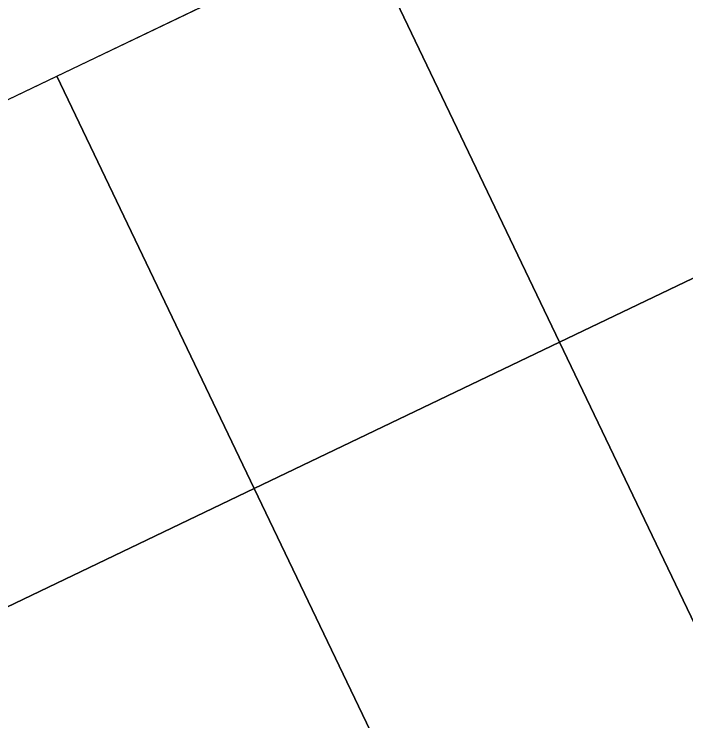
# Model space of a CAD drawing. Header units: metres. Extents: x 678805 to 1359287, y 2747329 to 5497370.
# Drawn here: x 679790.96 to 679830.69, y 2748800.67 to 2748842.45 of the extents above; entities that cross this region are included whole.
import ezdxf

# ---------------------------------------------------------------- set-up
doc = ezdxf.new("R2010")
doc.units = ezdxf.units.M
for name, color, linetype in [('00_XREF_TWQ_URBAN CONTEXT', 7, 'Continuous'), ('XREF_MON_EIT SUPPORT$0$L-Límite Parcela', 5, 'Continuous'), ('XREF_MON_URBAN CONTEXT$0$Parcel', 7, 'Continuous'), ('XREF_MON_URBAN CONTEXT$0$XREF_MON_EIT SUPPORT', 7, 'Continuous')]:
    doc.layers.add(name, color=color, linetype=linetype)

# ---------------------------------------------------------------- blocks, each defined once
blk = doc.blocks.new('XREF_MON_EIT SUPPORT')
at = {"layer": 'XREF_MON_EIT SUPPORT$0$L-Límite Parcela'}
blk.add_lwpolyline([(679718.622, 2748802.935), (680012.63, 2748943.775)], dxfattribs=at)
blk = doc.blocks.new('XREF_MON_URBAN CONTEXT')
at = {"layer": 'XREF_MON_URBAN CONTEXT$0$Parcel'}
for points in [[(679841.216, 2748831.724), (679823.179, 2748823.083), (679811.514, 2748847.434), (679829.552, 2748856.074), (679841.216, 2748831.724)], [(679823.179, 2748823.083), (679805.142, 2748814.443), (679793.477, 2748838.793), (679811.514, 2748847.434), (679823.179, 2748823.083)], [(679805.142, 2748814.443), (679787.105, 2748805.802), (679775.44, 2748830.153), (679793.477, 2748838.793), (679805.142, 2748814.443)], [(679853.313, 2748806.472), (679835.276, 2748797.831), (679823.179, 2748823.083), (679841.216, 2748831.724), (679853.313, 2748806.472)], [(679835.276, 2748797.831), (679817.239, 2748789.191), (679805.142, 2748814.443), (679823.179, 2748823.083), (679835.276, 2748797.831)], [(679817.239, 2748789.191), (679799.201, 2748780.55), (679787.105, 2748805.802), (679805.142, 2748814.443), (679817.239, 2748789.191)]]:
    blk.add_lwpolyline(points, close=True, dxfattribs=at)
at = {"layer": 'XREF_MON_URBAN CONTEXT$0$XREF_MON_EIT SUPPORT'}
blk.add_blockref('XREF_MON_EIT SUPPORT', (0, 0), dxfattribs=at)

msp = doc.modelspace()

# ---------------------------------------------------------------- block references
at = {"layer": '00_XREF_TWQ_URBAN CONTEXT'}
msp.add_blockref('XREF_MON_URBAN CONTEXT', (0, 0), dxfattribs=at)

doc.saveas('drawing.dxf')
